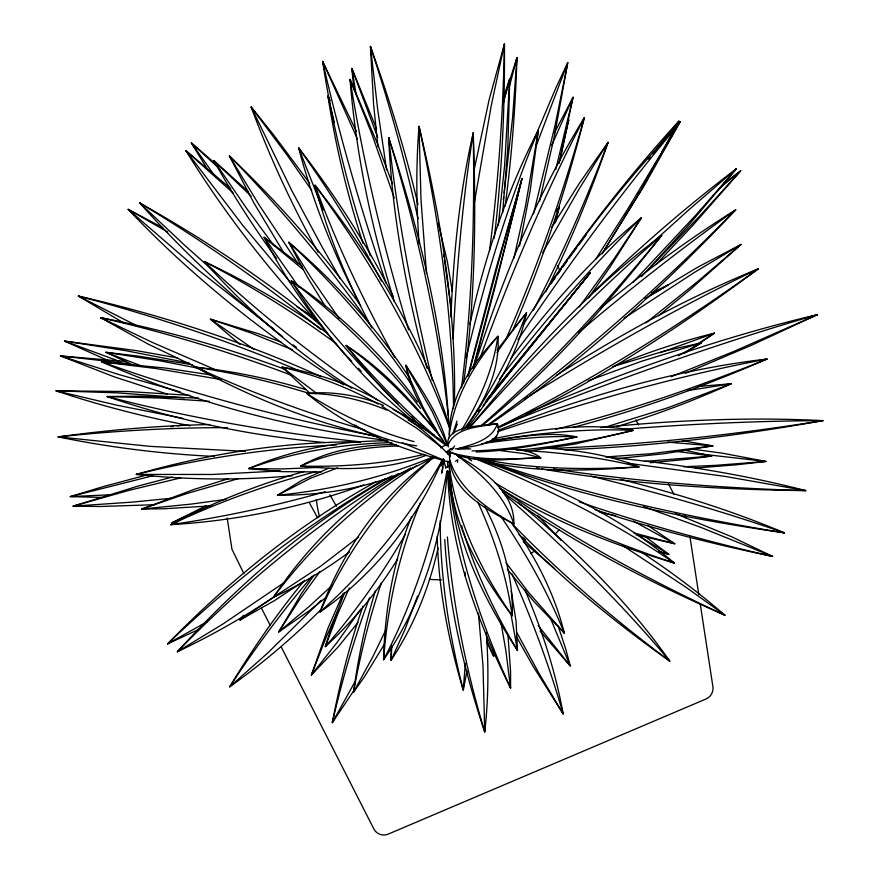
<?xml version="1.0" encoding="UTF-8"?>
<svg xmlns="http://www.w3.org/2000/svg" width="879" height="879" viewBox="0 0 879 879"><rect width="100%" height="100%" fill="white"/><g stroke="black" fill="none" stroke-linecap="round" stroke-linejoin="round"><path stroke-width="1.32" d="M449.389 460.717C448.103 518.379 478.517 571.108 512.171 615.772C513.732 577.635 502.261 540.047 484.845 506.458M391.133 647.823L391.089 660.327C413.591 626.233 429.304 587.798 438.072 547.936M454.388 404.703C456.63 310.781 440.434 217.454 419.03 126.323C415.899 165.362 416.283 204.631 419.118 243.681M450.905 317.011C453.432 255.174 459.398 193.248 473.232 132.839C476.198 216.487 475.44 300.662 463.508 383.651M453.081 338.734C456.564 269.842 462.563 201.005 473.232 132.839C474.792 217.948 472.298 303.31 461.497 387.815M391.825 645.647L391.089 660.327L405.12 629.089L417.569 596.05M465.299 663.37L463.266 690.092C448.279 640.099 438.236 588.315 437.248 536.025M448.092 454.3L448.367 450.202M457.552 462.31L457.728 459.794L455.498 461.255M442.335 472.43L442.774 467.156M447.202 471.188C442.62 538.047 422.195 604.576 383.563 659.755C384.727 611.048 392.902 562.077 411.471 516.874M502.656 212.619L507.831 147.54L509.743 78.605L503.063 98.613M494.042 652.152L493.646 656.239L486.702 642.12M449.927 455.542L450.202 452.96M494.229 238.231C501.942 173.789 504.92 108.831 504.436 43.95L489.098 99.865L474.33 169.01M489.449 251.185C498.426 182.469 503.129 113.226 504.436 43.95L491.207 105.843L474.199 203.576M503.293 199.533L503.645 196.863M504.183 192.842L512.611 117.39L516.973 57.498L504.7 96.338M498.272 225.266L504.601 165.681L509.743 78.605L503.217 103.81M505.161 206.06C511.721 156.792 515.424 107.172 516.973 57.498L509.249 87.164M466.991 670.831L463.266 690.092C449.059 634.825 440.346 577.953 440.181 520.818M449.29 434.479C452.905 407.845 464.31 382.848 479.22 360.698A2425.062 623.2 3.6 0 1 497.91 336.261C500.272 370.367 484.626 402.956 463.848 429.062M449.685 455.575L450.301 451.982M441.577 473.298L444.214 459.783M446.917 471.177C434.753 536.553 414.448 600.72 383.563 659.755C387.54 606.016 399.22 552.616 420.338 502.953M519.544 246.021L530.103 191.04L538.42 130.026C506.743 191.325 484.79 257.294 469.782 324.527M559.088 163.45L573.086 97.228L554.045 133.542M560.088 159.89L568.68 119.874L567.537 121.983M562.857 144.552L568.68 119.874L567.537 122.346M555.671 221.947L559.253 207.015L556.55 210.663M539.541 201.28L554.418 136.08L567.779 62.574L555.726 88.274L533.498 140.86M466.2 357.676C484.768 280.203 508.007 203.719 538.42 130.026L525.444 206.312L513.951 258.085M467.716 376.388L495.734 269.468L521.972 178.668L495.47 285.543L473.726 367.158M468.441 375.311L499.129 260.063L521.972 178.668A2425.062 237.857 -81.9 0 1 505.073 246.549L473.045 368.18M533.52 213.883L555.264 124.51L567.779 62.574L535.97 146.343M555.792 169.306L573.086 97.228L551.693 145.321M554.605 223.684L559.253 207.015L556.539 211.41M447.829 445.323C455.399 426.733 480.604 426.985 497.404 423.579C505.161 445.049 470.452 446.213 457.563 448.773C472.188 444.389 492.262 440.181 497.404 423.579C484.977 426.205 442.236 424.876 448.4 446.939M475.198 363.895L476.385 360.049C503.546 275.786 537.75 193.292 584.315 117.786C565.691 190.413 542.574 262.019 512.523 330.757M452.839 433.699L456.97 421.107M375.454 590.688C365.148 623.771 358.214 657.844 353.534 692.158L364.335 676.962L384.244 644.527M381.387 582.854C369.191 618.464 360.192 655.13 353.534 692.158L372.993 656.415L385.595 630.452M363.005 606.235C349.666 644.131 339.832 683.192 332.328 722.637L354.797 689.213M453.52 433.688L457.322 424.008M369.477 597.863C354.16 638.506 342.03 680.313 332.328 722.637L354.973 681.774M480.461 356.995C510.347 275.325 544.156 194.973 584.315 117.786C562.912 193.534 537.245 268.183 505.436 340.228M344.491 592.896L331.691 626.287L325.329 646.647C353.38 620.948 377.849 591.336 397.682 558.857M495.185 439.687L496.8 435.918M442.555 459.816C416.569 520.434 374.729 574.635 320.022 611.982C342.36 551.276 380.64 495.185 433.896 457.64M441.104 466.145L443.357 461.167M343.304 593.204L328.032 628.045L311.375 675.017L338.096 646.977L358.083 622.354M338.03 610.696L326.724 635.902L311.375 675.017L337.283 642.175L360.72 609.158M349.37 587.963L338.14 613.004L325.329 646.647C355.621 611.861 382.299 573.998 405.494 534.146M545.749 291.795C569.856 243.439 590.435 193.369 608.081 142.31L579.217 183.502L551.748 227.254M533.333 310.287C561.593 255.855 586.48 199.698 608.081 142.31L579.382 188.556L542.706 252.702M661.689 152.77L678.918 121.126C631.88 172.306 588.985 227.2 549.639 284.477M670.985 135.014L678.918 121.126L652.592 153.781M643.791 184.118L650.427 172.515M651.746 170.185L653.075 167.867M654.405 165.549L658.382 158.583M659.7 156.253L675.479 128.125C618.344 188.469 568.054 255.042 523.126 324.878M660.063 155.154L628.419 208.004L595.797 259.041M649.218 174.613L680.159 121.752L674.687 127.785M625.299 215.003L626.672 212.718M630.781 205.862L632.836 202.423M637.627 194.413L639 192.127M440.643 463.178C408.208 518.445 367.916 569.306 320.022 611.982C344.909 554.605 382.2 502.59 429.106 461.156M602.126 253.855L639.769 192.325L675.479 128.125C619.069 195.643 566.944 266.667 518.028 339.766M461.497 430.117C479.22 401.45 493.13 369.828 497.91 336.261C472.078 363.631 447.85 398.363 449.356 437.665M451.883 450.136L454.619 445.917M466.793 427.139C490.493 391.21 512.028 353.468 526.521 312.814L497.031 350.051M604.148 250.218L644.823 184.645L680.159 121.752L675.05 128.004M314.067 575.119L301.508 593.523L278.698 631.979L309.507 610.586L326.406 597.127M496.987 352.556L501.448 346.04A2425.062 640.297 -15.8 0 1 526.521 312.814C517.786 355.742 493.537 393.539 467.518 428.007M551.133 283.609L555.001 278.127M557.319 274.83L561.176 269.348M562.725 267.161L567.362 260.58M588.49 297.948L610.004 267.084L641.252 217.981C591.446 258.701 548.705 307.386 510.523 358.995M568.911 258.404L576.778 247.691M578.349 245.549L586.205 234.836M243.527 615.311L239.989 620.047L274.841 600.401L303.068 581.645M319.802 571.8L299.212 600.093L278.698 631.979L309.254 606.422L332.24 585.304M579.25 306.947L614.234 258.58L641.252 217.981C589.82 267.864 543.112 322.417 499.448 379.157M440.873 462.222L443.324 459.014M648.339 159.154L650.042 157M486.395 400.176L590.216 272.809L483.219 405.637M486.219 400.582L590.216 272.809L483.373 405.296M242.45 617.003L239.989 620.047L275.402 595.896M478.297 411.647L479.934 409.647M304.552 580.272C276.852 613.751 252.152 649.647 229.683 686.818C262.25 663.766 292.674 637.758 320.934 609.597M469.188 428.128L470.935 426.139C527.894 356.5 589.249 289.345 661.689 235.462C607.587 303.782 550.067 370.323 482.241 425.458M312.243 576.174C282.291 611.158 254.91 648.306 229.683 686.818L267.623 653.086L321.165 600.346M470.935 426.139C530.729 358.951 593.358 294.036 661.689 235.462C606.147 303.332 546.925 368.576 480.571 426.095M641.549 276.588L689.378 224.266L736.426 168.724C685.027 207.675 636.308 250.119 590.249 295.245M633.155 282.104L695.75 215.179L736.426 168.724L689.18 209.51L649.306 245.56M655.965 264.579L692.685 225.529L740.733 170.779L723.417 183.689M647.581 270.238L699.234 216.553L740.733 170.779L718.956 188.721M578.437 332.647C629.177 289.598 681.5 248.372 735.734 209.817C661.096 288.543 580.876 362.84 490.768 423.656L488.57 425.073M600.939 307.837C643.692 272.303 688.51 239.176 735.734 209.817C658.8 287.894 576.657 361.17 487.526 425.117M358.643 537.025L320.286 566.505L273.391 597.324C308.54 544.606 355.138 498.887 410.68 467.991M658.503 315.704L690.509 289.323L741.041 244.472L697.355 267.392L645.01 298.816M645.878 322.912L697.761 281.478L741.041 244.472L694.223 272.556L624.09 318.231M349.446 551.946C325.735 569.625 300.211 584.843 273.391 597.324C312.452 544.947 361.302 499.865 416.877 465.496M283.928 582.755L222.881 624.035L177.36 651.768C239.736 583.063 310.924 521.302 392.1 475.781M279.302 593.424C246.878 615.454 212.751 634.935 177.36 651.768C243.472 583.645 317.418 522.84 398.626 473.539M445.488 467.859L449.938 464.925M447.268 472.671L449.499 471.21M687.059 351.677L714.506 333.152C680.764 341.415 647.702 352.314 615.564 365.488M697.805 343.843L714.506 333.152L660.217 352.699M556.363 375.377C620.508 334.339 687.565 297.443 758.236 268.886C676.566 329.504 590.875 385.727 498.118 427.963M524.367 399.121L527.719 397.011M529.949 395.605C603.862 349.6 679.687 306.507 758.236 268.886C675.501 328.01 589.051 382.288 497.756 427.249M440.665 447.883L447.609 443.631M446.378 452.125L453.333 447.861M683.576 353.677L701.563 342.777L663.997 351.139L612.938 366.609M651.086 294.926L668.139 285.016M385.595 478.692C306.419 524.411 233.583 580.7 167.581 643.867L199.61 629.023M207.411 621.519L167.581 643.867C229.309 580.601 298.761 524.214 376.366 481.549M434.457 456.52C387.463 484.779 331.822 495.547 277.489 495.251L301.761 480.406L328.493 468.221M678.445 355.775L701.563 342.777L640.857 361.5L588.095 380.805M651.735 292.861L667.611 285.17M206.071 505.744L172.064 522.73L176.712 522.401M207.664 506.469L172.064 522.73L177.261 521.895M525.675 414.02C619.926 372.883 717.275 338.206 817.459 314.627L751.49 345.282L685.587 373.223M501.843 425.557C605.159 383.475 710.276 345.623 817.459 314.627L733.328 351.666L671.27 376.673M433.105 456.882C383.585 477.528 330.845 490.108 277.489 495.251L310.353 478.352L337.624 467.87M498.261 430.292C584.755 396.561 674.632 369.718 767.092 359.028C703.958 386.32 639.187 410.141 572.581 427.524M426.458 455.223C386.573 470.584 342.7 470.32 300.772 466.068C329.614 449.477 363.609 444.554 396.451 444.587M363.774 484.944C301.783 507.392 236.561 520.906 170.724 524.653C213.278 502.381 258.063 484.329 304.354 471.485M497.8 431.71C585.886 401.802 675.632 376.3 767.092 359.028C698.245 386.936 627.793 411.152 555.726 429.37M616.564 426.645C655.767 415.119 694.014 400.45 731.295 383.749L697.794 386.507M604.664 427.359L667.996 407.702L731.295 383.749L688.037 390.529M228.584 478.626L194.171 489.383L141.585 509.084L164.78 508.743L211.718 505.799M325.274 491.702C274.567 506.095 222.903 517.171 170.724 524.653C217.585 502.59 266.414 484.67 316.517 471.474M172.295 477.066L139.047 485.801L73.067 506.172L100.404 506.491L154.869 504.7M238.692 478.528L186.722 493.591L141.585 509.084L191.259 504.085L225.925 499.382M145.881 475.242L103.425 486.548L70.265 496.613L101.656 497.426M152.946 475.748L70.265 496.613L110.82 494.745M180.711 477.879L129.4 490.273L73.067 506.172L132.52 502.096L170.955 498.294M423.953 454.366C383.694 464.057 342.085 467.112 300.772 466.068C331.317 452.037 365.181 447.059 398.539 445.928M492.251 438.973C538.366 429.589 586.359 421.909 633.232 430.391L574.646 444.115L525.708 451.498M485.911 442.159C515.797 437.588 546.76 430.732 576.899 436.918C543.694 443.928 510.194 450.96 476.154 451.971M490.108 440.797C537.377 433.314 585.315 428.128 633.232 430.391C594.83 439.588 555.913 447.07 516.522 450.268M481.461 443.697C513.039 439.302 544.947 435.358 576.899 436.918C542.288 443.719 507.348 450.059 472.001 450.916M170.834 426.733L173.416 426.392M177.305 425.865L185.062 424.832M600.544 427.633L603.247 427.348C676.215 420.118 749.699 416.921 822.964 420.634C737.459 435.852 651.031 446.741 564.186 449.795M292.147 475.759C240.319 480.472 188.029 479.956 136.278 474.429C208.96 453.476 284.488 441.632 360.203 441.763M619.607 458.366L663.799 453.762L712.935 445.873L682.478 440.797M622.222 429.391C689.004 424.074 755.973 420.898 822.964 420.634C733.317 434.907 642.912 444.895 552.177 448.4M322.461 467.21L282.357 468.946L248.768 468.573C292.443 449.521 340.272 440.434 387.859 440.917M280.401 470.891L212.498 474.462L136.278 474.429C199.28 458.794 263.722 448.894 328.548 445.356M650.383 462.739L687.07 459.321L711.781 456.08L685.686 450.4M695.289 468.057L736.591 464.771L766.038 461.453L722.307 453.168L691.421 448.993M331.141 445.235L336.338 444.972M455.278 448.806L467.925 448.334M606.587 456.904L650.965 453.685L712.935 445.873L667.743 442.137M644.384 461.42L711.781 456.08L676.577 451.388M321.307 471.957L281.401 471.638L248.768 468.573C294.498 451.795 343.14 443.73 391.759 442.653M683.51 466.793L716.297 465.299L766.038 461.453L697.816 453.663M209.718 424.568C158.989 425.502 108.37 429.974 58.113 436.885C109.589 447.411 161.89 453.927 214.377 456.432M449.883 448.839L452.586 448.828M227.485 427.633C170.911 427.546 114.358 430.875 58.113 436.885L150.133 446.367L245.406 451.366M457.981 448.795L470.715 448.949M198.489 398.077L138.541 396.187L107.161 396.539C177.404 420.755 250.724 435.709 324.67 442.544M547.156 448.213C578.382 450.257 609.85 455.058 639.011 466.881C584.117 471.199 527.51 473.407 473.979 458.311M526.213 450.575C564.153 452.949 602.093 457.596 639.011 466.881C585.282 469.957 530.806 469.441 477.956 458.311M189.82 395.352L128.125 391.529L56.036 390.836C99.942 405.483 144.837 417.129 190.314 425.788M209.213 401.318L160.396 398.044L107.161 396.539C190.249 418.272 275.127 432.732 360.489 441.84M497.338 450.191L525.137 453.718L540.827 457.959C510.864 457.805 476.022 465.87 448.499 451.18M508.897 448.762C519.775 450.059 532.092 450.509 540.827 457.959C510.545 458.75 479.132 461.354 449.795 452.202M184.26 397.78L117.083 392.847L56.036 390.836L116.237 405.065L182.942 418.327M605.719 456.948C673.083 463.31 740.184 473.693 805.746 490.603C717.374 489.658 628.815 483.966 541.651 468.903M126.038 361.533L60.442 355.929L113.83 376.695L167.351 394.122M628.265 463.266L724.659 476.341L805.746 490.603C721.384 488.153 637.066 481.593 553.583 468.99M386.848 440.478C288.806 427.864 192.237 402.132 101.854 361.884L165.56 368.081L211.685 375.036M129.422 363.752L60.442 355.929L119.687 374.784L180.239 391.814M416.679 445.829C375.619 440.379 338.228 419.514 306.705 393.407C332.767 390.946 359.258 395.495 383.431 405.362M192.413 364.73L137.97 356.083L105.854 352.281L133.993 365.455M536.443 467.958L539.047 468.43M221.376 379.585L155.88 368.51L101.854 361.884C191.985 394.33 284.895 418.811 378.959 436.797M177.448 357.918L136.608 350.666L64.486 341.085L107.304 360.17M185.304 362.28L125.378 350.611L64.486 341.085L120.368 361.708M198.731 368.312L160 360.808L105.854 352.281L141.684 366.06M599.896 512.281L615.75 515.698M186.59 362.566L189.161 363.137M378.75 437.094C314.649 423.052 253.075 398.616 195.577 367.158C232.924 371.103 269.864 378.706 305.804 389.617M590.82 476.077C656.152 492.196 720.912 510.754 784.486 532.872C683.401 518.291 582.425 497.833 486.812 461.211M450.718 462.574C418.887 453.465 386.65 444.214 358.028 426.908M636.22 534.861L674.786 543.782L647.691 525.301M621.068 479.451C676.698 493.405 731.603 510.567 784.486 532.872C684.994 516.731 586.238 494.58 490.735 462.079M659.063 551.792L668.787 554.308L645.01 536.421M413.965 441.588C375.915 431.457 339.766 414.723 306.705 393.407C334.207 393.473 361.533 399.571 386.892 410.119M364.84 429.985C306.958 413.306 250.339 392.254 195.577 367.158C233.814 372.916 271.589 381.717 308.507 393.221M658.624 551.331L668.787 554.308L639.088 536.025M633.891 532.96L674.786 543.782L633.265 521.071M594.995 509.666C653.152 528.905 712.627 544.002 772.597 556.429L731.46 536.673L675.643 513.71M475.242 458.344C546.485 482.241 616.849 513.732 674.336 563.054C613.498 544.738 553.418 521.796 499.382 487.966M643.637 506.623L700.486 527.246L772.597 556.429C707.32 541.464 642.626 523.719 579.294 501.876M285.862 369.652C225.705 347.095 163.571 329.999 100.547 317.627L148.254 344.161L205.862 371.751M281.423 342.206L258.261 333.69L210.411 319.165L239.989 344.37M291.257 375.19L288.795 374.234C227.43 351.106 164.472 332.273 100.547 317.627L153.561 342.964L217.662 370.696M442.126 459.486L402.461 442.752M474.067 458.234C543.837 486.867 612.026 520.313 674.336 563.054C611.982 542.376 550.968 516.731 494.701 482.626M301.057 371.531C228.859 340.81 154.232 315.946 78.352 296.047L123.313 322.714M292.641 349.831L250.339 332.723L210.411 319.165L253.756 349.238M321.165 376.706C243.351 341.393 161.56 315.231 78.352 296.047L136.454 325.549M393.265 409.559L405.351 415.745L424.535 427.886M408.274 420.041L430.051 432.512M378.289 404.076C348.073 387.474 315.627 374.926 282.027 367.158L309.661 392.979M162.758 227.738L128.147 209.334C192.072 276.808 265.37 335.064 343.755 384.87M456.706 455.234C482.329 470.012 514.534 490.57 513.896 524.027C487.065 509.864 450.751 491.35 449.477 456.783M381.838 406.12L416.646 428.194L441.005 446.895M167.801 232.045L128.147 209.334L199.522 271.051L274.215 329.493M297.036 306.716L314.155 317.462M354.676 424.931L356.896 426.293M432.171 433.83L434.303 435.16M622.53 545.441L685.785 587.117L724.955 615.245C647.23 581.162 571.218 541.958 502.447 491.932M351.754 388.243C297.289 352.765 247.307 310.254 204.258 261.502C247.098 281.807 288.389 305.485 326.988 333.031M640.637 551.704C670.051 571.064 698.344 592.16 724.955 615.245C647.504 579.261 572.119 538.333 501.931 489.559M377.695 400.165C316.275 358.72 257.866 312.693 204.258 261.502C250.24 285.455 294.487 312.77 336.152 343.634M316.923 393.561L282.027 367.158C345.908 377.377 406.658 408.757 450.4 456.63M446.268 445.455C407.603 417.921 375.058 382.815 346.018 345.458C384.804 370.059 415.679 405.076 443.664 441.038M293.103 344.876L296.3 347.293M554.627 568.603L523.258 541.64M458.772 456.717C481.934 474.297 504.634 495.657 513.896 524.027C487.592 509.04 459.552 489.955 449.565 459.838M438.017 438.083L444.752 443.873M282.642 336.679C231.221 296.399 183.162 251.768 139.717 202.961C203.565 238.89 264.832 279.577 321.67 325.834M302.354 266.392L264.129 237.341C287.004 282.708 316.956 324.373 351.743 361.357M320.527 329.251C263.37 282.906 202.708 240.967 139.717 202.961L184.788 245.428L214.509 271.853M413.262 421.206C364.785 382.024 323.901 333.844 291.312 280.819C339.931 313.561 382.75 354.841 417.481 402.055M518.149 502.436C574.734 549.012 627.595 600.972 669.776 661.162C616.19 623.145 564.933 581.546 518.962 534.52M440.104 440.357C406.065 411.526 375.069 379.256 346.018 345.458A2425.062 338.964 69 0 1 366.829 361.313C391.825 382.145 414.262 405.856 435.435 430.512M217.673 165.659L191.336 142.892L208.257 170.592M504.381 494.306C563.296 545.969 619.442 601.027 669.776 661.162C613.564 619.025 559.868 573.328 511.117 522.675M230.77 188.699L185.832 150.573C224.112 212.773 269.216 270.677 319.165 323.922M303.277 269.644L264.129 237.341L299.102 287.51M248.263 191.578L213.806 160.538C232.649 194.49 253.581 227.276 276.599 258.536M522.708 537.179L525.609 539.904M411.196 416.481L414.009 419.129M219.761 169.065L191.336 142.892L215.432 176.778M233.407 193.248L185.832 150.573L242.648 225.2L291.147 283.247M251.13 196.193L213.806 160.538L246.636 208.455L273.677 245.241M398.176 403.988C359.214 365.994 323.406 324.769 291.312 280.819A2425.062 1133.646 -72.1 0 1 330.054 311.979C363.291 341.052 393.605 373.443 420.558 408.427M467.782 457.135L471.627 460.915M456.684 454.861L459.563 457.684M537.574 515.49L561.231 540.486M358.379 368.301L361.214 371.29M540.025 630.957L570.229 665.952L565.845 649.339L558.22 626.211M507.326 569.295L533.894 601.5L564.329 633.111C554.484 593.292 535.212 556.363 511.589 523.038M538.146 625.496L570.229 665.952L550.704 618.849M429.326 420.063L436.588 430.04M338.997 318.231L310.957 277.577L288.795 242.252C335.338 281.895 376.805 327.724 410.24 378.97M309.716 183.315L273.589 134.85L251.13 106.974C269.721 157.066 292.169 205.708 318.143 252.394M369.103 323.087C327.219 263.623 280.291 207.752 229.331 155.858L253.833 202.873L283.082 251.548M360.599 305.562C321.769 251.603 277.412 201.73 229.331 155.858L258.931 204.642L298.146 263.777M506.007 562.703L528.466 592.314L564.329 633.111C547.683 591.842 525.675 552.902 500.7 516.138M446.169 445.73C429.908 420.7 411.284 395.187 405.856 365.214C421.909 390.155 439.577 415.273 447.103 444.367L432.16 411.449L405.856 365.214A2425.062 168.966 44.5 0 0 410.053 379.124L423.601 408.383L440.137 436.841M412.515 386.178C388.024 349.688 360.412 315.319 330.328 283.291A2425.062 1396.907 -51.8 0 0 288.795 242.252L307.232 276.896L325.208 306.156M311.693 190.391L287.444 155.583L251.13 106.974L291.916 190.842L322.549 247.713L340.195 278.621M445.961 443.412L447.422 445.675M329.856 494.767L336.459 506.293M394.704 357.456C363.961 302.09 336.778 244.659 314.957 185.172C372.026 257.844 422.513 337.833 449.554 426.809M378.904 276.336C355.05 231.781 328.098 188.908 298.618 147.87C312.726 201.357 333.361 253.042 358.907 302.079M309.529 503.052L316.396 515.621A148.463 130.586 -8.7 0 0 317.813 517.83M329.196 98.404L327.944 96.053C335.569 146.046 347.425 195.369 363.049 243.461M516.259 636.396L533.059 666.205L563.164 713.913C555.429 671.171 541.991 629.606 524.862 589.754M517.028 632.902L538.948 673.336L563.164 713.913C549.419 666.084 531.971 619.365 511.919 573.833M393.331 296.673C366.763 244.098 334.646 194.435 298.618 147.87L323.087 210.29M371.894 327.911C347.59 282.697 327.801 234.924 314.957 185.172C369.993 259.712 417.283 340.623 449.433 427.721M379.541 277.544L381.431 281.192M557.484 265.744L559.978 270.633M635.978 419.942L638.473 424.843M668.381 483.593L673.984 494.602M684.576 515.413L685.818 517.852M243.912 573.679L231.957 549.243L227.189 518.061M261.36 607.949L270.084 625.09M281.291 647.109L374.113 829.468C376.761 834.171 383.035 836.336 388.013 834.204L706.233 698.893C710.858 696.86 713.693 691.751 712.913 686.741L700.255 604.049M330.317 100.81L327.944 96.053L334.383 122.708M477.846 502.041C494.229 538.19 506.787 576.36 512.171 615.772C481.362 571.251 456.608 521.005 449.378 466.848M486.636 640.275L493.646 656.239L493.427 649.504M356.248 131.136L322.637 61.398C332.691 127.422 348.985 192.446 370.378 255.69M357.489 139.113L322.637 61.398C339.569 136.443 361.159 210.389 386.09 283.159M376.531 128.883L351.864 68.419L353.94 89.801M377.684 137.344L351.864 68.419L356.149 94.558M392.386 183.744L377.443 143.596L350.051 79.396C356.017 154.825 371.806 229.265 394.308 301.442M394.286 197.984L371.927 134.234L350.051 79.396C363.488 164.142 383.64 247.757 408.592 329.823M463.068 530.586C475.781 572.734 494.8 612.773 517.478 650.427L516.072 621.332L511.27 591.358M461.651 525.631L462.684 529.334M443.357 458.673L445.873 467.936M442.994 459.629L444.071 463.607M426.963 368.125C406.614 292.828 392.034 215.63 388.661 137.585C419.349 231.089 443.983 327.68 448.861 426.348M438.258 223.002L447.433 262.074L452.267 291.378M417.997 204.488C405.351 150.913 389.067 98.239 370.444 46.444L373.63 104.909L377.948 146.606M432.336 380.541C413.097 300.497 397.693 219.442 388.661 137.585A2425.062 1387.501 35.4 0 1 409.35 209.872C427.018 277.368 440.698 345.985 448.235 415.382M418.019 218.75C405.175 160.538 389.056 103.074 370.444 46.444L377.728 109.765L386.573 169.768M510.677 612.619L517.478 650.427C484.637 600.511 457.124 544.771 450.828 484.637M501.096 623.321L505.843 650.526L510.578 688.037C476.989 620.486 449.499 547.331 447.719 471.089M443.532 254.624L443.972 257.195M444.411 259.766L451.026 307.276M689.883 536.278L698.805 594.567M478.44 613.146L483.01 665.974L484.736 731.976C463.87 669.754 448.576 605.202 444.763 539.53M447.861 471.166C455.421 546.518 479.11 619.442 510.578 688.037L510.567 671.182L508.051 636.33M450.433 480.747L450.103 475.66M426.48 273.325L420.986 199.643L419.03 126.323C438.852 219.124 452.608 313.616 453.531 408.647M447.389 536.981C452.377 603.137 465.76 668.469 484.736 731.976C488.482 699.08 488.768 665.842 486.274 632.847M465.101 572.284L465.277 576.152M447.653 461.134L447.697 467.364M469.243 457.146L469.243 459.86M319.527 516.621A139.805 122.983 -8.7 0 1 316.352 499.437M559.473 529.565A148.463 130.586 -8.7 0 1 555.034 534.135M535.179 550.595A148.463 130.586 -8.7 0 1 530.839 553.506M441.313 579.755A148.463 130.586 -8.7 0 1 429.326 579.36"/></g></svg>
